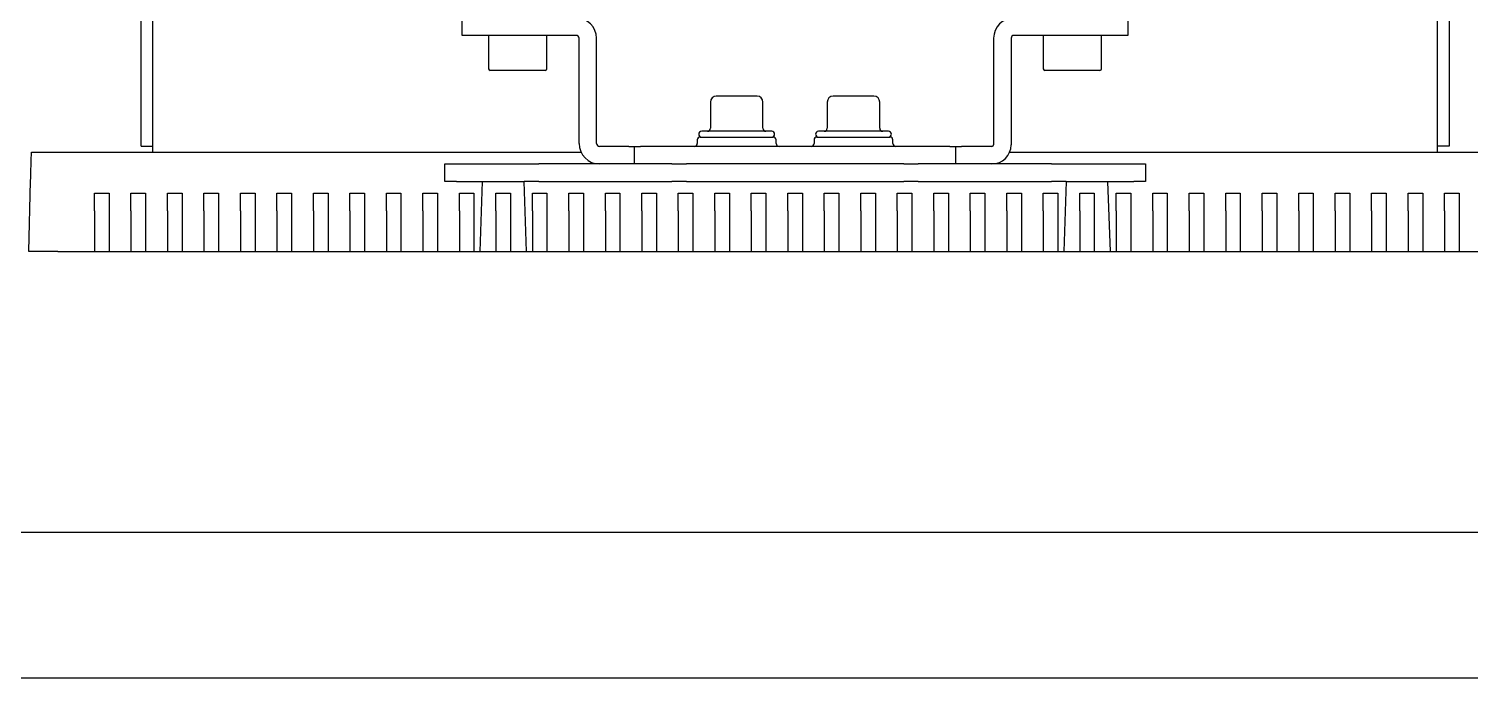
# Model space of a CAD drawing. Header units: inches. Extents: x 16559 to 58559, y 6500 to 36200.
# Drawn here: x 21613.3 to 21860.2, y 20703.1 to 20814.3 of the extents above; entities that cross this region are included whole.
import ezdxf

# ---------------------------------------------------------------- set-up
doc = ezdxf.new("R2010")
doc.units = ezdxf.units.IN
doc.header["$LTSCALE"] = 300
doc.layers.add('MACCHINA', color=40, linetype='Continuous')

# ---------------------------------------------------------------- blocks, each defined once
blk = doc.blocks.new('A$C6b5658ac')
at = {"layer": 'MACCHINA'}
for p, q in [((-1460, -2123.06), (-1460, -1938)), ((-1240, -2123.06), (-1240, -1938)), ((-1462, -2122), (-1462, -1942)), ((-1238, -1942), (-1238, -2122)), ((-1407.02, -2103.06), (-1407.02, -2100.06)), ((-1293.02, -2100.06), (-1293.02, -2103.06)), ((-1404.02, -2103.06), (-1407.02, -2103.06)), ((-1387.52, -2103.06), (-1404.02, -2103.06)), ((-1402.52, -2103.06), (-1402.52, -2108.76)), ((-1392.52, -2108.76), (-1392.52, -2103.06)), ((-1296.02, -2103.06), (-1312.52, -2103.06)), ((-1307.52, -2103.06), (-1307.52, -2108.76)), ((-1297.52, -2108.76), (-1297.52, -2103.06)), ((-1293.02, -2103.06), (-1296.02, -2103.06)), ((-1387.02, -2121.56), (-1387.02, -2103.56)), ((-1384.02, -2121.56), (-1384.02, -2103.56)), ((-1316.02, -2103.56), (-1316.02, -2121.79)), ((-1313.02, -2103.56), (-1313.02, -2121.79)), ((-1395.19, -2109.06), (-1402.22, -2109.06)), ((-1392.82, -2109.06), (-1395.19, -2109.06)), ((-1304.08, -2109.06), (-1307.22, -2109.06)), ((-1297.82, -2109.06), (-1304.08, -2109.06)), ((-1364.52, -2114.46), (-1364.52, -2118.96)), ((-1357.3, -2113.46), (-1363.52, -2113.46)), ((-1356.52, -2113.46), (-1357.3, -2113.46)), ((-1355.52, -2118.96), (-1355.52, -2114.46)), ((-1344.52, -2114.46), (-1344.52, -2118.96)), ((-1337.3, -2113.46), (-1343.52, -2113.46)), ((-1336.52, -2113.46), (-1337.3, -2113.46)), ((-1335.52, -2118.96), (-1335.52, -2114.46)), ((-1366.27, -2120.46), (-1355.16, -2120.46)), ((-1355.35, -2119.46), (-1366.02, -2119.46)), ((-1354.02, -2119.46), (-1355.35, -2119.46)), ((-1355.16, -2120.46), (-1353.77, -2120.46)), ((-1346.27, -2120.46), (-1335.16, -2120.46)), ((-1335.35, -2119.46), (-1346.02, -2119.46)), ((-1334.02, -2119.46), (-1335.35, -2119.46)), ((-1335.16, -2120.46), (-1333.77, -2120.46)), ((-1480.82, -2123.06), (-1386.68, -2123.06)), ((-1462, -2122), (-1460, -2122)), ((-1378.52, -2122.06), (-1383.52, -2122.06)), ((-1378.52, -2122.06), (-1377.52, -2122.06)), ((-1377.52, -2125.06), (-1377.52, -2122.06)), ((-1377.52, -2122.06), (-1376.52, -2122.06)), ((-1323.52, -2122.06), (-1376.52, -2122.06)), ((-1366.77, -2120.96), (-1366.77, -2121.56)), ((-1353.27, -2121.56), (-1353.27, -2120.96)), ((-1346.77, -2120.96), (-1346.77, -2121.56)), ((-1333.27, -2121.56), (-1333.27, -2120.96)), ((-1323.52, -2122.06), (-1322.52, -2122.06)), ((-1322.52, -2122.06), (-1322.52, -2125.06)), ((-1322.52, -2122.06), (-1321.52, -2122.06)), ((-1316.3, -2122.06), (-1321.52, -2122.06)), ((-1313.28, -2123.06), (-1219.22, -2123.06)), ((-1238, -2122), (-1240, -2122)), ((-1410.02, -2128.06), (-1410.02, -2125.06)), ((-1410.02, -2125.06), (-1408.02, -2125.06)), ((-1408.02, -2125.06), (-1396.42, -2125.06)), ((-1396.42, -2125.06), (-1393.93, -2125.06)), ((-1371.12, -2125.06), (-1393.93, -2125.06)), ((-1371.12, -2125.06), (-1368.62, -2125.06)), ((-1331.42, -2125.06), (-1368.62, -2125.06)), ((-1331.42, -2125.06), (-1328.93, -2125.06)), ((-1306.12, -2125.06), (-1328.93, -2125.06)), ((-1306.12, -2125.06), (-1303.62, -2125.06)), ((-1303.62, -2125.06), (-1292.02, -2125.06)), ((-1292.02, -2125.06), (-1290.02, -2125.06)), ((-1290.02, -2125.06), (-1290.02, -2128.06)), ((-1481.26, -2140.06), (-1480.95, -2127.93)), ((-1470.02, -2130.06), (-1467.52, -2130.06)), ((-1470.02, -2133.06), (-1470.02, -2130.06)), ((-1467.52, -2130.06), (-1467.52, -2133.06)), ((-1463.77, -2130.06), (-1461.27, -2130.06)), ((-1463.77, -2133.06), (-1463.77, -2130.06)), ((-1461.27, -2130.06), (-1461.27, -2133.06)), ((-1457.52, -2130.06), (-1455.02, -2130.06)), ((-1457.52, -2133.06), (-1457.52, -2130.06)), ((-1455.02, -2130.06), (-1455.02, -2133.06)), ((-1451.27, -2130.06), (-1448.77, -2130.06)), ((-1451.27, -2133.06), (-1451.27, -2130.06)), ((-1448.77, -2130.06), (-1448.77, -2133.06)), ((-1445.02, -2130.06), (-1442.52, -2130.06)), ((-1445.02, -2133.06), (-1445.02, -2130.06)), ((-1442.52, -2130.06), (-1442.52, -2133.06)), ((-1438.77, -2130.06), (-1436.27, -2130.06)), ((-1438.77, -2133.06), (-1438.77, -2130.06)), ((-1436.27, -2130.06), (-1436.27, -2133.06)), ((-1432.52, -2130.06), (-1430.02, -2130.06)), ((-1432.52, -2133.06), (-1432.52, -2130.06)), ((-1430.02, -2130.06), (-1430.02, -2133.06)), ((-1426.27, -2130.06), (-1423.77, -2130.06)), ((-1426.27, -2133.06), (-1426.27, -2130.06)), ((-1423.77, -2130.06), (-1423.77, -2133.06)), ((-1420.02, -2130.06), (-1417.52, -2130.06)), ((-1420.02, -2133.06), (-1420.02, -2130.06)), ((-1417.52, -2130.06), (-1417.52, -2133.06)), ((-1413.77, -2130.06), (-1411.27, -2130.06)), ((-1413.77, -2133.06), (-1413.77, -2130.06)), ((-1411.27, -2130.06), (-1411.27, -2133.06)), ((-1408.02, -2128.06), (-1410.02, -2128.06)), ((-1408.02, -2128.06), (-1396.42, -2128.06)), ((-1407.52, -2130.06), (-1405.02, -2130.06)), ((-1407.52, -2133.06), (-1407.52, -2130.06)), ((-1405.02, -2130.06), (-1405.02, -2133.06)), ((-1403.6, -2128.06), (-1404.02, -2140.06)), ((-1401.27, -2130.06), (-1398.77, -2130.06)), ((-1401.27, -2133.06), (-1401.27, -2130.06)), ((-1398.77, -2130.06), (-1398.77, -2133.06)), ((-1396.02, -2140.06), (-1396.44, -2128.06)), ((-1393.93, -2128.06), (-1396.42, -2128.06)), ((-1395.02, -2130.06), (-1392.52, -2130.06)), ((-1395.02, -2133.06), (-1395.02, -2130.06)), ((-1393.93, -2128.06), (-1371.12, -2128.06)), ((-1392.52, -2130.06), (-1392.52, -2133.06)), ((-1388.77, -2130.06), (-1386.27, -2130.06)), ((-1388.77, -2133.06), (-1388.77, -2130.06)), ((-1386.27, -2130.06), (-1386.27, -2133.06)), ((-1382.52, -2130.06), (-1380.02, -2130.06)), ((-1382.52, -2133.06), (-1382.52, -2130.06)), ((-1380.02, -2130.06), (-1380.02, -2133.06)), ((-1376.27, -2130.06), (-1373.77, -2130.06)), ((-1376.27, -2133.06), (-1376.27, -2130.06)), ((-1373.77, -2130.06), (-1373.77, -2133.06)), ((-1368.62, -2128.06), (-1371.12, -2128.06)), ((-1370.02, -2130.06), (-1367.52, -2130.06)), ((-1370.02, -2133.06), (-1370.02, -2130.06)), ((-1368.62, -2128.06), (-1331.42, -2128.06)), ((-1367.52, -2130.06), (-1367.52, -2133.06)), ((-1363.77, -2130.06), (-1361.27, -2130.06)), ((-1363.77, -2133.06), (-1363.77, -2130.06)), ((-1361.27, -2130.06), (-1361.27, -2133.06)), ((-1357.52, -2130.06), (-1355.02, -2130.06)), ((-1357.52, -2133.06), (-1357.52, -2130.06)), ((-1355.02, -2130.06), (-1355.02, -2133.06)), ((-1351.27, -2130.06), (-1348.77, -2130.06)), ((-1351.27, -2133.06), (-1351.27, -2130.06)), ((-1348.77, -2130.06), (-1348.77, -2133.06)), ((-1345.02, -2130.06), (-1342.52, -2130.06)), ((-1345.02, -2133.06), (-1345.02, -2130.06)), ((-1342.52, -2130.06), (-1342.52, -2133.06)), ((-1338.77, -2130.06), (-1336.27, -2130.06)), ((-1338.77, -2133.06), (-1338.77, -2130.06)), ((-1336.27, -2130.06), (-1336.27, -2133.06)), ((-1332.52, -2130.06), (-1330.02, -2130.06)), ((-1332.52, -2133.06), (-1332.52, -2130.06)), ((-1328.93, -2128.06), (-1331.42, -2128.06)), ((-1330.02, -2130.06), (-1330.02, -2133.06)), ((-1328.93, -2128.06), (-1306.12, -2128.06)), ((-1326.27, -2130.06), (-1323.77, -2130.06)), ((-1326.27, -2133.06), (-1326.27, -2130.06)), ((-1323.77, -2130.06), (-1323.77, -2133.06)), ((-1320.02, -2130.06), (-1317.52, -2130.06)), ((-1320.02, -2133.06), (-1320.02, -2130.06)), ((-1317.52, -2130.06), (-1317.52, -2133.06)), ((-1313.77, -2130.06), (-1311.27, -2130.06)), ((-1313.77, -2133.06), (-1313.77, -2130.06)), ((-1311.27, -2130.06), (-1311.27, -2133.06)), ((-1307.52, -2130.06), (-1305.02, -2130.06)), ((-1307.52, -2133.06), (-1307.52, -2130.06)), ((-1303.62, -2128.06), (-1306.12, -2128.06)), ((-1305.02, -2130.06), (-1305.02, -2133.06)), ((-1303.6, -2128.06), (-1304.02, -2140.06)), ((-1303.62, -2128.06), (-1292.02, -2128.06)), ((-1301.27, -2130.06), (-1298.77, -2130.06)), ((-1301.27, -2133.06), (-1301.27, -2130.06)), ((-1298.77, -2130.06), (-1298.77, -2133.06)), ((-1296.02, -2140.06), (-1296.44, -2128.06)), ((-1295.02, -2130.06), (-1292.52, -2130.06)), ((-1295.02, -2133.06), (-1295.02, -2130.06)), ((-1292.52, -2130.06), (-1292.52, -2133.06)), ((-1290.02, -2128.06), (-1292.02, -2128.06)), ((-1288.77, -2130.06), (-1286.27, -2130.06)), ((-1288.77, -2133.06), (-1288.77, -2130.06)), ((-1286.27, -2130.06), (-1286.27, -2133.06)), ((-1282.52, -2130.06), (-1280.02, -2130.06)), ((-1282.52, -2133.06), (-1282.52, -2130.06)), ((-1280.02, -2130.06), (-1280.02, -2133.06)), ((-1276.27, -2130.06), (-1273.77, -2130.06)), ((-1276.27, -2133.06), (-1276.27, -2130.06)), ((-1273.77, -2130.06), (-1273.77, -2133.06)), ((-1270.02, -2130.06), (-1267.52, -2130.06)), ((-1270.02, -2133.06), (-1270.02, -2130.06)), ((-1267.52, -2130.06), (-1267.52, -2133.06)), ((-1263.77, -2130.06), (-1261.27, -2130.06)), ((-1263.77, -2133.06), (-1263.77, -2130.06)), ((-1261.27, -2130.06), (-1261.27, -2133.06)), ((-1257.52, -2130.06), (-1255.02, -2130.06)), ((-1257.52, -2133.06), (-1257.52, -2130.06)), ((-1255.02, -2130.06), (-1255.02, -2133.06)), ((-1251.27, -2130.06), (-1248.77, -2130.06)), ((-1251.27, -2133.06), (-1251.27, -2130.06)), ((-1248.77, -2130.06), (-1248.77, -2133.06)), ((-1245.02, -2130.06), (-1242.52, -2130.06)), ((-1245.02, -2133.06), (-1245.02, -2130.06)), ((-1242.52, -2130.06), (-1242.52, -2133.06)), ((-1238.77, -2130.06), (-1236.27, -2130.06)), ((-1238.77, -2133.06), (-1238.77, -2130.06)), ((-1236.27, -2130.06), (-1236.27, -2133.06)), ((-1470.02, -2133.06), (-1470.02, -2140.06)), ((-1467.52, -2133.06), (-1467.52, -2140.06)), ((-1463.77, -2133.06), (-1463.77, -2140.06)), ((-1461.27, -2133.06), (-1461.27, -2140.06)), ((-1457.52, -2133.06), (-1457.52, -2140.06)), ((-1455.02, -2133.06), (-1455.02, -2140.06)), ((-1451.27, -2133.06), (-1451.27, -2140.06)), ((-1448.77, -2133.06), (-1448.77, -2140.06)), ((-1445.02, -2133.06), (-1445.02, -2140.06)), ((-1442.52, -2133.06), (-1442.52, -2140.06)), ((-1438.77, -2133.06), (-1438.77, -2140.06)), ((-1436.27, -2133.06), (-1436.27, -2140.06)), ((-1432.52, -2133.06), (-1432.52, -2140.06)), ((-1430.02, -2133.06), (-1430.02, -2140.06)), ((-1426.27, -2133.06), (-1426.27, -2140.06)), ((-1423.77, -2133.06), (-1423.77, -2140.06)), ((-1420.02, -2133.06), (-1420.02, -2140.06)), ((-1417.52, -2133.06), (-1417.52, -2140.06)), ((-1413.77, -2133.06), (-1413.77, -2140.06)), ((-1411.27, -2133.06), (-1411.27, -2140.06)), ((-1407.52, -2133.06), (-1407.52, -2140.06)), ((-1405.02, -2133.06), (-1405.02, -2140.06)), ((-1401.27, -2133.06), (-1401.27, -2140.06)), ((-1398.77, -2133.06), (-1398.77, -2140.06)), ((-1395.02, -2133.06), (-1395.02, -2140.06)), ((-1392.52, -2133.06), (-1392.52, -2140.06)), ((-1388.77, -2133.06), (-1388.77, -2140.06)), ((-1386.27, -2133.06), (-1386.27, -2140.06)), ((-1382.52, -2133.06), (-1382.52, -2140.06)), ((-1380.02, -2133.06), (-1380.02, -2140.06)), ((-1376.27, -2133.06), (-1376.27, -2140.06)), ((-1373.77, -2133.06), (-1373.77, -2140.06)), ((-1370.02, -2133.06), (-1370.02, -2140.06)), ((-1367.52, -2133.06), (-1367.52, -2140.06)), ((-1363.77, -2133.06), (-1363.77, -2140.06)), ((-1361.27, -2133.06), (-1361.27, -2140.06)), ((-1357.52, -2133.06), (-1357.52, -2140.06)), ((-1355.02, -2133.06), (-1355.02, -2140.06)), ((-1351.27, -2133.06), (-1351.27, -2140.06)), ((-1348.77, -2133.06), (-1348.77, -2140.06)), ((-1345.02, -2133.06), (-1345.02, -2140.06)), ((-1342.52, -2133.06), (-1342.52, -2140.06)), ((-1338.77, -2133.06), (-1338.77, -2140.06)), ((-1336.27, -2133.06), (-1336.27, -2140.06)), ((-1332.52, -2133.06), (-1332.52, -2140.06)), ((-1330.02, -2133.06), (-1330.02, -2140.06)), ((-1326.27, -2133.06), (-1326.27, -2140.06)), ((-1323.77, -2133.06), (-1323.77, -2140.06)), ((-1320.02, -2133.06), (-1320.02, -2140.06)), ((-1317.52, -2133.06), (-1317.52, -2140.06)), ((-1313.77, -2133.06), (-1313.77, -2140.06)), ((-1311.27, -2133.06), (-1311.27, -2140.06)), ((-1307.52, -2133.06), (-1307.52, -2140.06)), ((-1305.02, -2133.06), (-1305.02, -2140.06)), ((-1301.27, -2133.06), (-1301.27, -2140.06)), ((-1298.77, -2133.06), (-1298.77, -2140.06)), ((-1295.02, -2133.06), (-1295.02, -2140.06)), ((-1292.52, -2133.06), (-1292.52, -2140.06)), ((-1288.77, -2133.06), (-1288.77, -2140.06)), ((-1286.27, -2133.06), (-1286.27, -2140.06)), ((-1282.52, -2133.06), (-1282.52, -2140.06)), ((-1280.02, -2133.06), (-1280.02, -2140.06)), ((-1276.27, -2133.06), (-1276.27, -2140.06)), ((-1273.77, -2133.06), (-1273.77, -2140.06)), ((-1270.02, -2133.06), (-1270.02, -2140.06)), ((-1267.52, -2133.06), (-1267.52, -2140.06)), ((-1263.77, -2133.06), (-1263.77, -2140.06)), ((-1261.27, -2133.06), (-1261.27, -2140.06)), ((-1257.52, -2133.06), (-1257.52, -2140.06)), ((-1255.02, -2133.06), (-1255.02, -2140.06)), ((-1251.27, -2133.06), (-1251.27, -2140.06)), ((-1248.77, -2133.06), (-1248.77, -2140.06)), ((-1245.02, -2133.06), (-1245.02, -2140.06)), ((-1242.52, -2133.06), (-1242.52, -2140.06)), ((-1238.77, -2133.06), (-1238.77, -2140.06)), ((-1236.27, -2133.06), (-1236.27, -2140.06)), ((-1476.27, -2140.06), (-1223.78, -2140.06)), ((-1606.94, -2188.06), (-1093.11, -2188.06)), ((-1093.11, -2213.06), (-1606.94, -2213.06))]:
    blk.add_line(p, q, dxfattribs=at)
for centre, radius, start, end in [((-1387.52, -2103.56), 3.5, 0, 90), ((-1312.52, -2103.56), 3.5, 90, 180), ((-1387.52, -2103.56), 0.5, 0, 90), ((-1312.52, -2103.56), 0.5, 90, 180), ((-1402.22, -2108.76), 0.3, 180, 270), ((-1392.82, -2108.76), 0.3, 270, 0), ((-1307.22, -2108.76), 0.3, 180, 270), ((-1297.82, -2108.76), 0.3, 270, 0), ((-1363.52, -2114.46), 1, 90, 180), ((-1356.52, -2114.46), 1, 0, 90), ((-1343.52, -2114.46), 1, 90, 180), ((-1336.52, -2114.46), 1, 0, 90), ((-1366.27, -2120.96), 0.5, 90, 180), ((-1366.02, -2119.96), 0.5, 90, 270), ((-1365.02, -2118.96), 0.5, 270, 0), ((-1355.02, -2118.96), 0.5, 180, 270), ((-1354.02, -2119.96), 0.5, 270, 90), ((-1353.77, -2120.96), 0.5, 0, 90), ((-1346.27, -2120.96), 0.5, 90, 180), ((-1346.02, -2119.96), 0.5, 90, 270), ((-1345.02, -2118.96), 0.5, 270, 0), ((-1335.02, -2118.96), 0.5, 180, 270), ((-1334.02, -2119.96), 0.5, 270, 90), ((-1333.77, -2120.96), 0.5, 0, 90), ((-1383.52, -2121.56), 3.5, 180, 270), ((-1383.52, -2121.56), 0.5, 180, 270), ((-1367.27, -2121.56), 0.5, 270, 0), ((-1352.77, -2121.56), 0.5, 180, 270), ((-1347.27, -2121.56), 0.5, 270, 0), ((-1332.77, -2121.56), 0.5, 180, 270), ((-1316.3, -2121.79), 0.274, 270, 0), ((-1316.3, -2121.79), 3.27, 270, 0)]:
    blk.add_arc(centre, radius, start, end, dxfattribs=at)
for points, knots in [([(-1480.95, -2127.93), (-1480.93, -2127.24), (-1480.89, -2125.79), (-1480.85, -2124.17), (-1480.82, -2123.22), (-1480.82, -2123.12), (-1480.82, -2123.06)], [0, 0, 0, 0, 0.270633, 0.562398, 0.789441, 1, 1, 1, 1]), ([(-1476.27, -2140.06), (-1476.97, -2140.06), (-1478.45, -2140.06), (-1480.12, -2140.06), (-1481.1, -2140.06), (-1481.21, -2140.06), (-1481.26, -2140.06)], [0, 0, 0, 0, 0.270293, 0.562418, 0.789704, 1, 1, 1, 1])]:
    blk.add_open_spline(points, degree=3, knots=knots, dxfattribs=at)

msp = doc.modelspace()

# ---------------------------------------------------------------- block references
at = {"layer": 'MACCHINA', "color": 30}
msp.add_blockref('A$C6b5658ac', (23094.563, 22916.213), dxfattribs=at)

doc.saveas('drawing.dxf')
